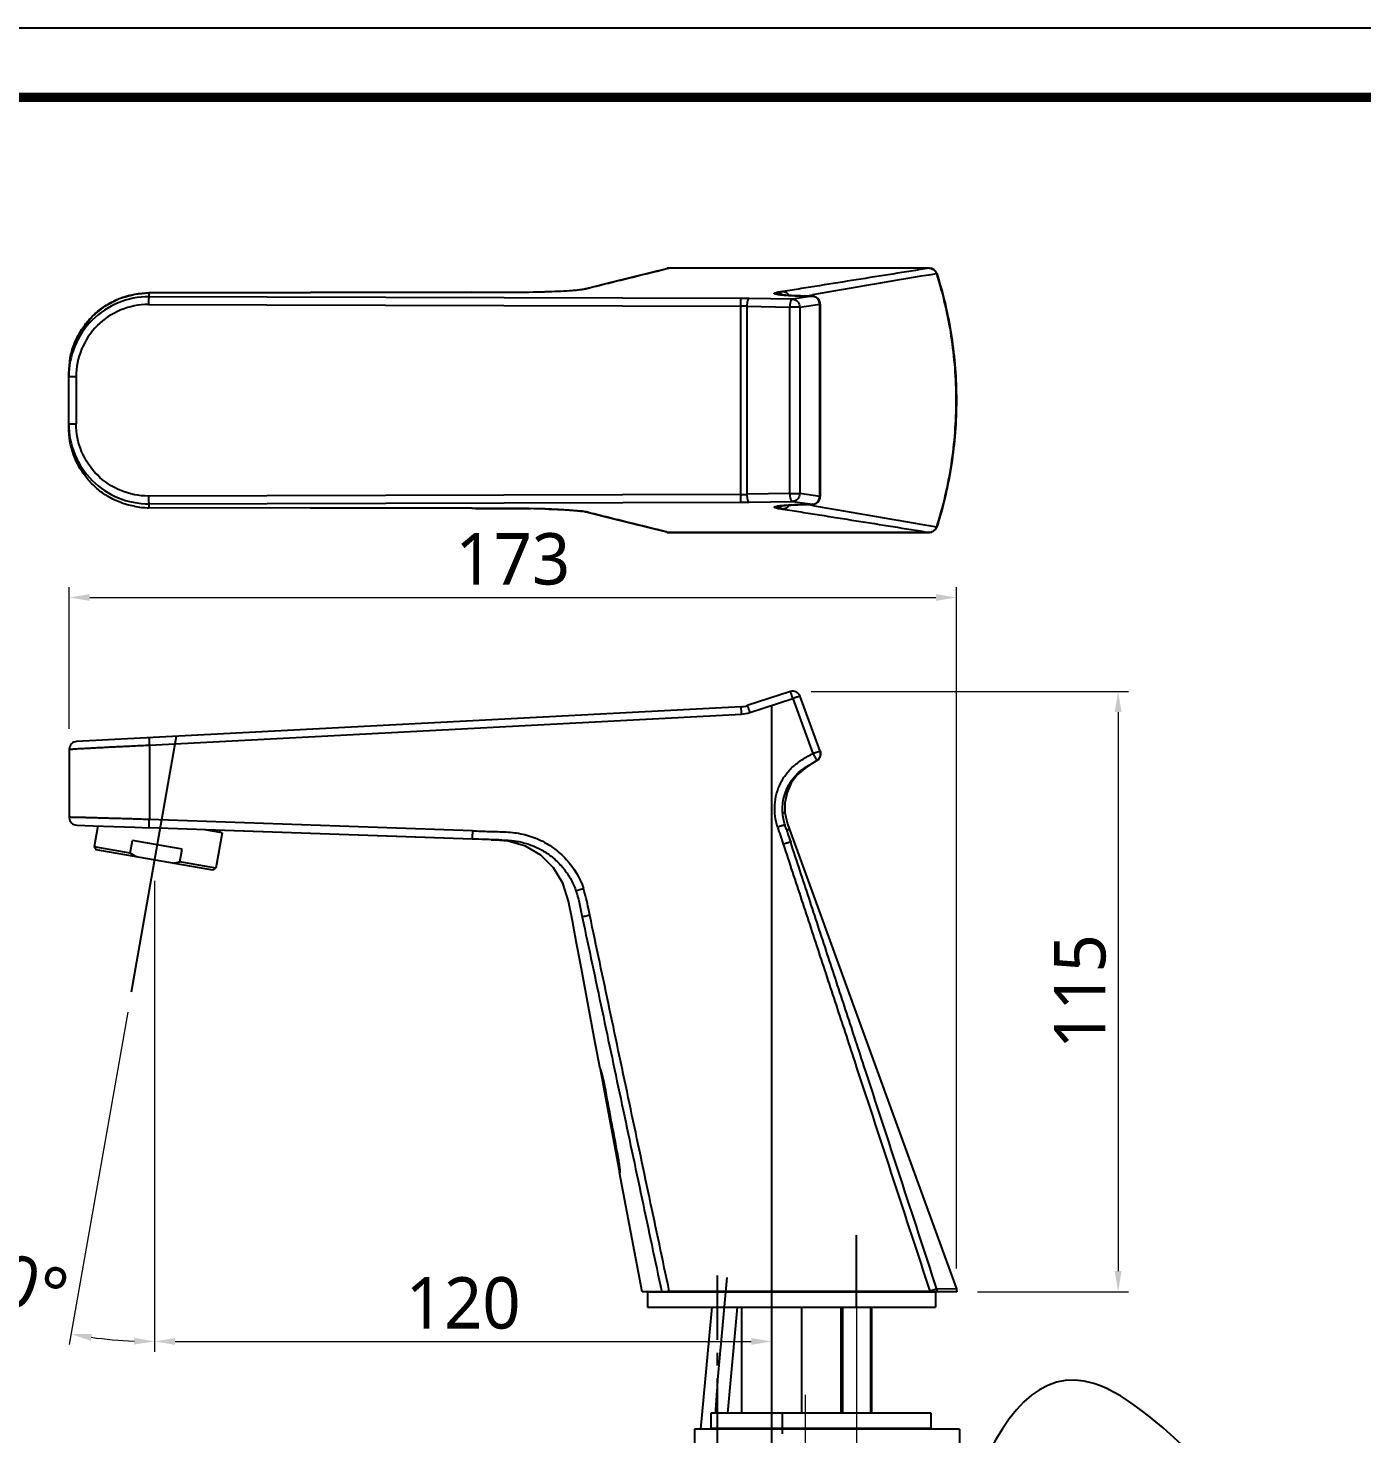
# Model space of a CAD drawing. Extents: x 0 to 790, y 0 to 579.
# Drawn here: x 271.2 to 530.5, y 305.5 to 578.8 of the extents above; entities that cross this region are included whole.
import ezdxf

# ---------------------------------------------------------------- set-up
doc = ezdxf.new("R2010")
doc.units = 0
doc.header["$LTSCALE"] = 10
doc.header["$MEASUREMENT"] = 0
doc.header["$PDMODE"] = 3
doc.header["$PDSIZE"] = -10
doc.linetypes.add('CENTER', pattern=[2, 1.25, -0.25, 0.25, -0.25])
doc.linetypes.add('CENTER2', pattern=[28.575, 19.05, -3.175, 3.175, -3.175])
doc.layers.get('0').update_dxf_attribs({"linetype": 'CONTINUOUS'})
doc.layers.get('DEFPOINTS').update_dxf_attribs({"linetype": 'CONTINUOUS'})
for name, color, linetype in [('1', 7, 'CONTINUOUS'), ('CEN', 1, 'CENTER2'), ('CENTER', 3, 'CENTER'), ('DEF_LAYER_ASSEM_MEMBER', 7, 'CONTINUOUS')]:
    doc.layers.add(name, color=color, linetype=linetype)
doc.layers.add('Cneter', color=1, linetype='CENTER2', lineweight=13)
doc.styles.add('Daelim Dimension', font='NanumGothic.ttf')
doc.styles.add('DLB3013-CR2S_시공도$0$Daelim Dimension', font='H2GTRE.TTF')
doc.dimstyles.new('DLB3013-CR2S_시공도$0$DEFAULT', dxfattribs={"dimscale": 2, "dimtxt": 2, "dimasz": 2, "dimexe": 0, "dimexo": 2, "dimgap": 1, "dimtad": 1, "dimdec": 1, "dimzin": 9, "dimdsep": 46, "dimtxsty": 'DLB3013-CR2S_시공도$0$Daelim Dimension', "dimcen": 0.5, "dimclrd": 252, "dimclre": 252, "dimclrt": 3, "dimadec": 1, "dimazin": 0, "dimtfac": 1, "dimtdec": 1, "dimtix": 1, "dimtmove": 0, "dimatfit": 3, "dimfxl": 1, "dimtolj": 1, "dimtzin": 1, "dimlwd": 9, "dimlwe": 9, "dimarcsym": 0})

# ---------------------------------------------------------------- blocks, each defined once
blk = doc.blocks.new('A$C4846750D')
at = {"color": 0}
for p, q in [((3.02, 20), (9.98, 20)), ((6.5, 1), (6.5, 19))]:
    blk.add_line(p, q, dxfattribs=at)
at = {"color": 7, "linetype": 'Continuous'}
for p, q in [((0, 0), (0, 19)), ((13, 0), (13, 19)), ((13, 0), (0, 0))]:
    blk.add_line(p, q, dxfattribs=at)
for points in [[(3.02, 20), (2.44, 19.94), (1.86, 19.81), (1.27, 19.61), (0.65, 19.35), (0, 19)], [(6.5, 19), (5.84, 19.35), (5.23, 19.62), (4.64, 19.81), (4.06, 19.94), (3.48, 20)], [(9.52, 20), (8.94, 19.94), (8.36, 19.81), (7.77, 19.61), (7.15, 19.35), (6.5, 19)], [(13, 19), (12.34, 19.35), (11.73, 19.62), (11.14, 19.81), (10.56, 19.94), (9.98, 20)], [(3.02, 0), (2.44, 0.06), (1.86, 0.19), (1.27, 0.39), (0.65, 0.65), (0, 1)], [(6.5, 1), (5.84, 0.65), (5.23, 0.38), (4.64, 0.19), (4.06, 0.06), (3.48, 0)], [(9.52, 0), (8.94, 0.06), (8.36, 0.19), (7.77, 0.39), (7.15, 0.65), (6.5, 1)], [(13, 1), (12.34, 0.65), (11.73, 0.38), (11.14, 0.19), (10.56, 0.06), (9.98, 0)]]:
    blk.add_lwpolyline(points, dxfattribs=at)
blk = doc.blocks.new('sdvxcvxc')
for p, q in [((7623.64, 273.94), (7666.45, 273.94)), ((7623.64, 270.94), (7623.64, 273.94)), ((7666.45, 273.94), (7666.45, 270.94)), ((7623.64, 270.94), (7666.45, 270.94))]:
    blk.add_line(p, q)
at = {"layer": 'Cneter'}
for p, q in [((7638.14, 277.53), (7638.14, 266.53)), ((7648.14, 277.53), (7648.14, 266.53))]:
    blk.add_line(p, q, dxfattribs=at)
blk = doc.blocks.new('sdvxcvxcv')
for p, q in [((7563.11, 326.08), (7563.11, 322.28)), ((7563.11, 326.08), (7614.61, 326.08)), ((7614.61, 326.08), (7614.61, 322.28)), ((7563.11, 322.28), (7614.61, 322.28)), ((7567.11, 312.28), (7563.11, 322.28)), ((7567.74, 312.28), (7564.39, 322.28)), ((7570.91, 312.28), (7567.55, 322.28)), ((7570.91, 312.28), (7570.91, 322.28)), ((7575.6, 322.28), (7577.41, 312.28)), ((7578.14, 322.28), (7579.95, 312.28)), ((7579.95, 312.28), (7579.95, 322.28)), ((7589.36, 312.28), (7589.11, 322.28)), ((7592.07, 322.28), (7591.86, 312.28)), ((7603.07, 322.28), (7601.26, 312.28)), ((7601.26, 312.28), (7601.26, 322.28)), ((7605.61, 322.28), (7603.8, 312.28)), ((7611.23, 312.28), (7611.23, 322.28)), ((7567.11, 312.28), (7567.11, 314.18)), ((7567.11, 312.28), (7611.23, 312.28))]:
    blk.add_line(p, q)
at = {"layer": 'Cneter'}
blk.add_line((7583.11, 331.08), (7583.11, 308.54), dxfattribs=at)
blk = doc.blocks.new('sdf45x4v53')
for p, q in [((4521.38, -363.03), (4521.38, -364.03)), ((4521.38, -363.03), (4538.08, -363.03)), ((4538.08, -363.03), (4538.08, -364.03)), ((4521.38, -364.03), (4538.08, -364.03))]:
    blk.add_line(p, q)
at = {"color": 7, "linetype": 'Continuous'}
for p, q in [((4526.73, -385.79), (4526.73, -384.03)), ((4532.73, -385.79), (4532.73, -384.03)), ((4527.73, -386.79), (4526.73, -385.79)), ((4526.73, -385.79), (4532.73, -385.79)), ((4531.73, -386.79), (4527.73, -386.79)), ((4531.73, -386.79), (4532.73, -385.79))]:
    blk.add_line(p, q, dxfattribs=at)
at = {"color": 3, "linetype": 'Continuous'}
for p, q in [((4527.03, -384), (4527.03, -386.09)), ((4532.43, -384), (4532.43, -386.09))]:
    blk.add_line(p, q, dxfattribs=at)
at = {"xscale": -1}
for name, p in [('sdvxcvxcv', (12112.84, -675.31)), ('sdvxcvxc', (12167.87, -620.04))]:
    blk.add_blockref(name, p, dxfattribs=at)
at = {"color": 0, "xscale": -1}
blk.add_blockref('A$C4846750D', (4536.23, -384.03), dxfattribs=at)
blk = doc.blocks.new('sd4f5xcvxc')
at = {"color": 7, "linetype": 'Continuous'}
for p, q in [((6278.59, -1473.04), (6278.94, -1472.95)), ((6278.94, -1472.95), (6278.94, -1472.95)), ((6329.6, -1472.95), (6278.94, -1472.95)), ((6329.6, -1472.95), (6278.94, -1472.95)), ((6329.6, -1472.95), (6329.6, -1472.95)), ((6278.55, -1473), (6278.58, -1472.99)), ((6278.57, -1473.04), (6278.59, -1473.04)), ((6331.05, -1474.01), (6330.98, -1474.03)), ((6331.05, -1474.01), (6331.05, -1474.01)), ((6240.66, -1477.64), (6177.84, -1477.76)), ((6177.84, -1477.76), (6177.85, -1477.76)), ((6177.85, -1477.76), (6240.67, -1477.64)), ((6177.85, -1477.76), (6177.85, -1478.52)), ((6240.66, -1477.64), (6240.67, -1477.64)), ((6240.66, -1477.64), (6240.66, -1477.64)), ((6262.01, -1477.07), (6262.03, -1477.07)), ((6262.03, -1477.07), (6262.37, -1477.01)), ((6262.03, -1477.07), (6262.25, -1477.05)), ((6262.05, -1477.08), (6262.07, -1477.08)), ((6262.37, -1477.01), (6262.75, -1476.92)), ((6262.75, -1476.92), (6263.12, -1476.83)), ((6263.12, -1476.83), (6263.49, -1476.78)), ((6306.85, -1478.43), (6302.97, -1478.99)), ((6305.61, -1478.39), (6306.9, -1478.43)), ((6305.64, -1478.39), (6306.86, -1478.17)), ((6306.9, -1478.43), (6306.85, -1478.43)), ((6177.77, -1480.03), (6292.91, -1480.35)), ((6292.99, -1478.83), (6177.85, -1478.52)), ((6292.91, -1516.94), (6292.91, -1480.35)), ((6294.11, -1480.36), (6294.11, -1516.92)), ((6294.11, -1480.36), (6302.5, -1480.51)), ((6302.97, -1478.99), (6294.58, -1478.85)), ((6302.5, -1516.78), (6302.5, -1480.51)), ((6304.39, -1480.51), (6302.5, -1480.51)), ((6304.39, -1480.51), (6308.28, -1479.95)), ((6304.39, -1480.51), (6304.39, -1516.78)), ((6162.26, -1493.39), (6162.55, -1490.4)), ((6162.26, -1503.9), (6162.26, -1493.39)), ((6163.7, -1494.08), (6162.26, -1494.08)), ((6163.7, -1494.08), (6163.7, -1503.21)), ((6162.26, -1503.21), (6163.7, -1503.21)), ((6292.91, -1516.94), (6177.77, -1517.25)), ((6177.85, -1518.77), (6292.99, -1518.45)), ((6177.85, -1518.77), (6177.85, -1519.53)), ((6302.5, -1516.78), (6294.11, -1516.92)), ((6294.58, -1518.44), (6302.97, -1518.3)), ((6302.5, -1516.78), (6304.39, -1516.78)), ((6302.97, -1518.3), (6306.85, -1518.85)), ((6308.28, -1517.34), (6304.39, -1516.78)), ((6306.86, -1519.11), (6305.64, -1518.9)), ((6240.66, -1519.65), (6177.84, -1519.53)), ((6177.84, -1519.53), (6177.85, -1519.53)), ((6240.67, -1519.64), (6177.85, -1519.53)), ((6240.67, -1519.64), (6240.66, -1519.65)), ((6251.63, -1519.69), (6252.02, -1519.7)), ((6254.8, -1519.76), (6255.03, -1519.77)), ((6262.03, -1520.22), (6262.01, -1520.21)), ((6262.37, -1520.28), (6262.03, -1520.21)), ((6262.26, -1520.23), (6262.03, -1520.22)), ((6262.06, -1520.2), (6262.07, -1520.2)), ((6262.75, -1520.36), (6262.37, -1520.28)), ((6263.12, -1520.46), (6262.75, -1520.36)), ((6267.76, -1521.61), (6263.12, -1520.46)), ((6263.49, -1520.5), (6263.12, -1520.46)), ((6278.58, -1524.29), (6267.76, -1521.61)), ((6278.58, -1524.29), (6278.55, -1524.29)), ((6278.59, -1524.25), (6278.57, -1524.24)), ((6278.94, -1524.33), (6278.59, -1524.25)), ((6278.94, -1524.33), (6278.94, -1524.34)), ((6278.94, -1524.33), (6329.6, -1524.33)), ((6329.6, -1524.34), (6278.94, -1524.34)), ((6329.6, -1524.34), (6329.6, -1524.33)), ((6330.98, -1523.25), (6331.05, -1523.28)), ((6331.05, -1523.28), (6331.05, -1523.28))]:
    blk.add_line(p, q, dxfattribs=at)
for points in [[(6263.12, -1476.83), (6267.76, -1475.68), (6278.58, -1472.99)], [(6162.55, -1490.4), (6163.36, -1487.62), (6164.82, -1484.82), (6166.82, -1482.35), (6169.28, -1480.34), (6172.09, -1478.87), (6175.11, -1478), (6177.84, -1477.76)], [(6240.66, -1477.64), (6244.34, -1477.63), (6248.16, -1477.62), (6251.69, -1477.59), (6254.82, -1477.52), (6257.46, -1477.42), (6259.57, -1477.31), (6261.14, -1477.18), (6262.01, -1477.07)], [(6300.03, -1478.03), (6300.03, -1478.03), (6300.08, -1478.04), (6300.2, -1478.06), (6300.39, -1478.09), (6300.64, -1478.12), (6300.94, -1478.15), (6301.31, -1478.19), (6301.74, -1478.22), (6302.23, -1478.25), (6302.79, -1478.28), (6303.41, -1478.31), (6304.09, -1478.34), (6304.83, -1478.37), (6305.61, -1478.39)], [(6308.37, -1479.95), (6308.38, -1492.31), (6308.38, -1505.01), (6308.37, -1517.34)], [(6306.9, -1518.86), (6305.6, -1518.89), (6304.82, -1518.92), (6304.08, -1518.95), (6303.4, -1518.97), (6302.77, -1519), (6302.21, -1519.04), (6301.72, -1519.07), (6301.29, -1519.1), (6300.93, -1519.13), (6300.62, -1519.17), (6300.38, -1519.2), (6300.2, -1519.22), (6300.08, -1519.25), (6300.05, -1519.25)], [(6262.01, -1520.21), (6261.14, -1520.11), (6259.57, -1519.98), (6257.46, -1519.86), (6254.82, -1519.77), (6251.69, -1519.7), (6248.16, -1519.66), (6244.34, -1519.65), (6240.66, -1519.64)]]:
    blk.add_lwpolyline(points, dxfattribs=at)
for centre, radius, start, end in [((6278.92, -1474.4), 1.45, 89.3474, 99.3204), ((6329.6, -1474.47), 1.52, 17.4823, 90), ((6278.93, -1474.44), 1.49, 99.418, 103.6229), ((7487.99, -8283.29), 6906.86, 99.64349, 99.846472), ((6260.68, -1467.21), 9.97, 278.0198, 279.0952), ((6260.64, -1466.95), 10.23, 279.0827, 281.1233), ((6299.98, -1479.09), 1.41, 71.0899, 88.7957), ((6306.83, -1479.76), 1.33, 86.9989, 88.907), ((6306.85, -1479.95), 1.52, 83.0311, 88.2471), ((6177.72, -1494.05), 14.02, 89.8298, 134.9647), ((6292.69, -1544.47), 64.12, 88.7298, 89.7962), ((6292.72, -1588.88), 110.05, 89.0322, 89.8562), ((6306.85, -1479.95), 1.52, 72.7597, 83.0289), ((6306.85, -1479.95), 1.52, 17.9889, 72.7566), ((6306.65, -1479.98), 1.63, 1.016, 17.6248), ((6306.84, -1479.95), 1.53, 0.0877, 17.9311), ((6177.76, -1494.07), 14.06, 134.9909, 180.026), ((6177.88, -1503.92), 15.61, 259.1779, 269.8605), ((6292.71, -1454.34), 62.6, 270.1908, 271.2832), ((6292.69, -1405.7), 112.75, 270.1537, 270.9579), ((6306.83, -1517.53), 1.33, 271.0929, 272.9688), ((6306.89, -1518.48), 0.373, 264.8014, 271.7207), ((7525.61, 5505), 7129.06, 260.156683, 260.353333), ((6306.85, -1517.33), 1.53, 271.7917, 287.6599), ((6306.85, -1517.34), 1.52, 287.6986, 342.4492), ((6306.65, -1517.31), 1.63, 342.3752, 358.984), ((6306.84, -1517.34), 1.53, 342.5031, 359.9162), ((6247.89, -1758.01), 238.34, 88.3398, 89.0075), ((6260.6, -1530.59), 10.49, 80.9396, 81.9522), ((6278.93, -1522.86), 1.48, 256.3654, 261.3493), ((6278.92, -1522.88), 1.45, 261.4455, 270.6421), ((6329.6, -1522.82), 1.52, 270, 342.5184)]:
    blk.add_arc(centre, radius, start, end, dxfattribs=at)
for points in [[(6278.58, -1472.99), (6278.7, -1472.96), (6278.82, -1472.95), (6278.94, -1472.95)], [(6263.21, -1476.85), (6263.3, -1476.83), (6263.39, -1476.81), (6263.49, -1476.78)], [(6307.29, -1478.51), (6307.16, -1478.47), (6307.03, -1478.44), (6306.9, -1478.43)], [(6308.28, -1517.34), (6308.29, -1504.87), (6308.29, -1492.41), (6308.28, -1479.95)], [(6306.9, -1518.85), (6307.03, -1518.85), (6307.16, -1518.82), (6307.29, -1518.77)], [(6263.49, -1520.5), (6263.36, -1520.47), (6263.24, -1520.44), (6263.11, -1520.41)], [(6278.94, -1524.34), (6278.82, -1524.34), (6278.7, -1524.32), (6278.58, -1524.29)]]:
    blk.add_open_spline(points, degree=3, dxfattribs=at)
for points, knots in [([(6329.6, -1472.95), (6324.86, -1473.71), (6317.74, -1474.85), (6309.43, -1476.18), (6304.68, -1476.94), (6302.3, -1477.31), (6301.11, -1477.51)], [0, 0, 0, 0, 0.499484, 0.749625, 0.874719, 1, 1, 1, 1]), ([(6329.6, -1472.95), (6329.82, -1472.96), (6330.28, -1473.08), (6330.63, -1473.4), (6330.77, -1473.6)], [0, 0, 0, 0, 0.48541, 1, 1, 1, 1]), ([(6263.49, -1476.78), (6264.11, -1476.62), (6265.37, -1476.31), (6267.88, -1475.69), (6272.28, -1474.6), (6276.05, -1473.67), (6278.57, -1473.04)], [0, 0, 0, 0, 0.124639, 0.249697, 0.499633, 1, 1, 1, 1]), ([(6330.77, -1473.6), (6330.79, -1473.63), (6330.88, -1473.77), (6330.94, -1473.92), (6330.98, -1474.03)], [0, 0, 0, 0, 0.256143, 1, 1, 1, 1]), ([(6330.98, -1474.03), (6332.22, -1477.99), (6334.12, -1486.12), (6335.08, -1498.61), (6334.13, -1511.12), (6332.23, -1519.28), (6330.98, -1523.25)], [0, 0, 0, 0, 0.24947, 0.499158, 0.749555, 1, 1, 1, 1]), ([(6331.05, -1474.01), (6332.31, -1477.98), (6334.22, -1486.13), (6335.17, -1498.64), (6334.21, -1511.15), (6332.31, -1519.3), (6331.05, -1523.27)], [0, 0, 0, 0, 0.25, 0.499999, 0.75, 1, 1, 1, 1]), ([(6162.55, -1490.4), (6162.72, -1489.52), (6163.21, -1487.79), (6164.39, -1485.36), (6165.96, -1483.17), (6167.88, -1481.28), (6170.1, -1479.75), (6173.35, -1478.24), (6176.06, -1477.76), (6177.85, -1477.76)], [0, 0, 0, 0, 0.125245, 0.250136, 0.375311, 0.500251, 0.625309, 0.750564, 1, 1, 1, 1]), ([(6240.67, -1477.64), (6241.74, -1477.64), (6243.89, -1477.64), (6248.12, -1477.63), (6252.22, -1477.6), (6256.06, -1477.49), (6258.48, -1477.38), (6260.43, -1477.26), (6261.58, -1477.15), (6262.05, -1477.08)], [0, 0, 0, 0, 0.15044, 0.300926, 0.593773, 0.725137, 0.839375, 0.932246, 1, 1, 1, 1]), ([(6262.61, -1476.99), (6262.67, -1476.98), (6262.87, -1476.94), (6263.06, -1476.89), (6263.21, -1476.85)], [0, 0, 0, 0, 0.274195, 1, 1, 1, 1]), ([(6300.47, -1478.11), (6300.34, -1478.1), (6300.15, -1478.07), (6299.92, -1478.04), (6299.77, -1478.01), (6299.66, -1477.98), (6299.56, -1477.96), (6299.49, -1477.93), (6299.45, -1477.91), (6299.42, -1477.87), (6299.44, -1477.84), (6299.48, -1477.81), (6299.54, -1477.78), (6299.63, -1477.76), (6299.78, -1477.72), (6299.92, -1477.7), (6300.01, -1477.68)], [0, 0, 0, 0, 0.234366, 0.332102, 0.416482, 0.48706, 0.543582, 0.586137, 0.615384, 0.634053, 0.651297, 0.677589, 0.71629, 0.768066, 0.832903, 1, 1, 1, 1]), ([(6301.11, -1477.51), (6301.02, -1477.52), (6300.65, -1477.58), (6300.28, -1477.63), (6300.01, -1477.68)], [0, 0, 0, 0, 0.254051, 1, 1, 1, 1]), ([(6300.44, -1477.76), (6300.49, -1477.77), (6300.71, -1477.87), (6300.91, -1478.02), (6301.04, -1478.15)], [0, 0, 0, 0, 0.243172, 1, 1, 1, 1]), ([(6306.85, -1478.43), (6305.61, -1478.39), (6303.85, -1478.35), (6301.73, -1478.23), (6300.85, -1478.16), (6300.47, -1478.11)], [0, 0, 0, 0, 0.585795, 0.822115, 1, 1, 1, 1]), ([(6301.11, -1477.51), (6301.22, -1477.51), (6301.46, -1477.55), (6301.81, -1477.69), (6302.12, -1477.92), (6302.27, -1478.13), (6302.33, -1478.25)], [0, 0, 0, 0, 0.233189, 0.482849, 0.739713, 1, 1, 1, 1]), ([(6177.85, -1478.52), (6175.82, -1478.51), (6171.72, -1479.31), (6166.54, -1482.77), (6163.07, -1487.95), (6162.26, -1492.05), (6162.26, -1494.08)], [0, 0, 0, 0, 0.249957, 0.49982, 0.749789, 1, 1, 1, 1]), ([(6177.85, -1478.52), (6177.84, -1478.53), (6177.83, -1478.57), (6177.81, -1478.66), (6177.8, -1478.81), (6177.79, -1479), (6177.78, -1479.23), (6177.77, -1479.58), (6177.77, -1479.85), (6177.77, -1480.03)], [0, 0, 0, 0, 0.026671, 0.086852, 0.183275, 0.312728, 0.469451, 0.643312, 1, 1, 1, 1]), ([(6292.91, -1480.35), (6292.91, -1480.16), (6292.92, -1479.89), (6292.93, -1479.54), (6292.94, -1479.31), (6292.95, -1479.13), (6292.96, -1478.99), (6292.97, -1478.9), (6292.98, -1478.85), (6292.99, -1478.84), (6292.99, -1478.83)], [0, 0, 0, 0, 0.369839, 0.538069, 0.687068, 0.811575, 0.907096, 0.970372, 0.989347, 1, 1, 1, 1]), ([(6294.58, -1478.85), (6294.5, -1478.86), (6294.4, -1478.97), (6294.31, -1479.14), (6294.22, -1479.41), (6294.14, -1479.82), (6294.11, -1480.17), (6294.11, -1480.36)], [0, 0, 0, 0, 0.134341, 0.234371, 0.356796, 0.656684, 1, 1, 1, 1]), ([(6302.5, -1480.51), (6302.5, -1480.32), (6302.53, -1479.96), (6302.61, -1479.55), (6302.71, -1479.28), (6302.79, -1479.11), (6302.89, -1479), (6302.97, -1478.99)], [0, 0, 0, 0, 0.343236, 0.643131, 0.765582, 0.865646, 1, 1, 1, 1]), ([(6302.97, -1478.99), (6303.15, -1478.99), (6303.53, -1479.08), (6304, -1479.42), (6304.31, -1479.92), (6304.39, -1480.31), (6304.39, -1480.51)], [0, 0, 0, 0, 0.242469, 0.490227, 0.743664, 1, 1, 1, 1]), ([(6308.2, -1479.48), (6308.13, -1479.26), (6307.9, -1478.85), (6307.5, -1478.59), (6307.29, -1478.51)], [0, 0, 0, 0, 0.506731, 1, 1, 1, 1]), ([(6308.37, -1479.95), (6308.37, -1479.95), (6308.36, -1479.94), (6308.35, -1479.95), (6308.32, -1479.95), (6308.29, -1479.95), (6308.28, -1479.95)], [0, 0, 0, 0, 0.063143, 0.251937, 0.565088, 1, 1, 1, 1]), ([(6162.26, -1503.21), (6162.26, -1505.23), (6163.07, -1509.33), (6166.54, -1514.51), (6171.72, -1517.97), (6175.82, -1518.77), (6177.85, -1518.77)], [0, 0, 0, 0, 0.250211, 0.50018, 0.750043, 1, 1, 1, 1]), ([(6174.95, -1519.25), (6174.07, -1519.08), (6172.33, -1518.59), (6169.89, -1517.42), (6167.69, -1515.84), (6165.79, -1513.91), (6164.25, -1511.68), (6162.74, -1508.41), (6162.26, -1505.69), (6162.26, -1503.9)], [0, 0, 0, 0, 0.125217, 0.250065, 0.375223, 0.500162, 0.625223, 0.750501, 1, 1, 1, 1]), ([(6177.77, -1517.25), (6175.94, -1517.26), (6172.24, -1516.54), (6167.56, -1513.41), (6164.43, -1508.74), (6163.7, -1505.04), (6163.7, -1503.21)], [0, 0, 0, 0, 0.249935, 0.499776, 0.749749, 1, 1, 1, 1]), ([(6177.77, -1517.25), (6177.77, -1517.43), (6177.77, -1517.7), (6177.78, -1518.05), (6177.79, -1518.28), (6177.8, -1518.48), (6177.81, -1518.62), (6177.83, -1518.71), (6177.84, -1518.76), (6177.85, -1518.77)], [0, 0, 0, 0, 0.356688, 0.530549, 0.687272, 0.816725, 0.913148, 0.973329, 1, 1, 1, 1]), ([(6292.99, -1518.45), (6292.99, -1518.45), (6292.98, -1518.43), (6292.97, -1518.39), (6292.96, -1518.3), (6292.95, -1518.16), (6292.94, -1517.97), (6292.93, -1517.75), (6292.92, -1517.4), (6292.91, -1517.13), (6292.91, -1516.94)], [0, 0, 0, 0, 0.01065, 0.029615, 0.092855, 0.188311, 0.312781, 0.461766, 0.630053, 1, 1, 1, 1]), ([(6294.11, -1516.92), (6294.11, -1517.11), (6294.14, -1517.46), (6294.22, -1517.88), (6294.31, -1518.15), (6294.4, -1518.32), (6294.5, -1518.43), (6294.58, -1518.44)], [0, 0, 0, 0, 0.343215, 0.643058, 0.765515, 0.865605, 1, 1, 1, 1]), ([(6300.01, -1519.6), (6299.92, -1519.59), (6299.78, -1519.57), (6299.63, -1519.53), (6299.54, -1519.5), (6299.48, -1519.47), (6299.44, -1519.45), (6299.42, -1519.41), (6299.45, -1519.38), (6299.49, -1519.35), (6299.56, -1519.33), (6299.66, -1519.3), (6299.77, -1519.27), (6299.92, -1519.25), (6300.15, -1519.21), (6300.34, -1519.19), (6300.47, -1519.17)], [0, 0, 0, 0, 0.167088, 0.231924, 0.283701, 0.322404, 0.348701, 0.365946, 0.384613, 0.413859, 0.456415, 0.512939, 0.58352, 0.667901, 0.765638, 1, 1, 1, 1]), ([(6301.04, -1519.14), (6301, -1519.18), (6300.83, -1519.34), (6300.62, -1519.46), (6300.45, -1519.52)], [0, 0, 0, 0, 0.256348, 1, 1, 1, 1]), ([(6300.47, -1519.17), (6300.85, -1519.13), (6301.73, -1519.06), (6303.85, -1518.94), (6305.61, -1518.89), (6306.85, -1518.85)], [0, 0, 0, 0, 0.177884, 0.414205, 1, 1, 1, 1]), ([(6302.33, -1519.04), (6302.27, -1519.15), (6302.12, -1519.36), (6301.81, -1519.59), (6301.46, -1519.74), (6301.22, -1519.78), (6301.11, -1519.78)], [0, 0, 0, 0, 0.260351, 0.517276, 0.766943, 1, 1, 1, 1]), ([(6302.97, -1518.3), (6302.89, -1518.28), (6302.79, -1518.18), (6302.71, -1518.01), (6302.61, -1517.73), (6302.53, -1517.32), (6302.5, -1516.97), (6302.5, -1516.78)], [0, 0, 0, 0, 0.134354, 0.234418, 0.356869, 0.656764, 1, 1, 1, 1]), ([(6304.39, -1516.78), (6304.39, -1516.97), (6304.31, -1517.37), (6304, -1517.86), (6303.53, -1518.21), (6303.15, -1518.29), (6302.97, -1518.3)], [0, 0, 0, 0, 0.256336, 0.509773, 0.757531, 1, 1, 1, 1]), ([(6307.29, -1518.77), (6307.5, -1518.7), (6307.9, -1518.43), (6308.13, -1518.02), (6308.2, -1517.8)], [0, 0, 0, 0, 0.493269, 1, 1, 1, 1]), ([(6308.28, -1517.34), (6308.29, -1517.34), (6308.32, -1517.34), (6308.35, -1517.34), (6308.36, -1517.34), (6308.37, -1517.34), (6308.37, -1517.34)], [0, 0, 0, 0, 0.434885, 0.748027, 0.936829, 1, 1, 1, 1]), ([(6240.67, -1519.64), (6242.5, -1519.65), (6246.16, -1519.65), (6249.81, -1519.66), (6251.63, -1519.69)], [0, 0, 0, 0, 0.502485, 1, 1, 1, 1]), ([(6255.03, -1519.77), (6255.78, -1519.79), (6257.19, -1519.84), (6259.14, -1519.94), (6260.73, -1520.05), (6261.66, -1520.15), (6262.06, -1520.2)], [0, 0, 0, 0, 0.321135, 0.600016, 0.829808, 1, 1, 1, 1]), ([(6262.72, -1520.32), (6262.69, -1520.31), (6262.53, -1520.28), (6262.38, -1520.25), (6262.26, -1520.23)], [0, 0, 0, 0, 0.228708, 1, 1, 1, 1]), ([(6263.11, -1520.41), (6263.08, -1520.4), (6262.95, -1520.37), (6262.82, -1520.34), (6262.72, -1520.32)], [0, 0, 0, 0, 0.23655, 1, 1, 1, 1]), ([(6278.57, -1524.24), (6276.05, -1523.62), (6272.28, -1522.68), (6267.88, -1521.59), (6265.37, -1520.97), (6264.11, -1520.66), (6263.49, -1520.5)], [0, 0, 0, 0, 0.500367, 0.750303, 0.875361, 1, 1, 1, 1]), ([(6300, -1519.6), (6300.09, -1519.62), (6300.46, -1519.68), (6300.83, -1519.74), (6301.1, -1519.78)], [0, 0, 0, 0, 0.243318, 1, 1, 1, 1]), ([(6300.45, -1519.52), (6300.42, -1519.54), (6300.27, -1519.58), (6300.12, -1519.6), (6300.01, -1519.6)], [0, 0, 0, 0, 0.259676, 1, 1, 1, 1]), ([(6301.11, -1519.78), (6302.3, -1519.97), (6304.68, -1520.35), (6309.43, -1521.11), (6317.74, -1522.43), (6324.86, -1523.57), (6329.6, -1524.33)], [0, 0, 0, 0, 0.125281, 0.250375, 0.500516, 1, 1, 1, 1]), ([(6330.77, -1523.68), (6330.64, -1523.87), (6330.29, -1524.21), (6329.83, -1524.33), (6329.6, -1524.33)], [0, 0, 0, 0, 0.514488, 1, 1, 1, 1]), ([(6330.98, -1523.25), (6330.97, -1523.29), (6330.91, -1523.44), (6330.84, -1523.58), (6330.77, -1523.68)], [0, 0, 0, 0, 0.243509, 1, 1, 1, 1])]:
    blk.add_open_spline(points, degree=3, knots=knots, dxfattribs=at)
blk = doc.blocks.new('*D8')
at = {"color": 5, "lineweight": 9, "ltscale": 0.5, "transparency": 16777216}
for p, q in [((279.19, 442.56), (279.19, 470.07)), ((451.7, 337.62), (451.7, 470.07)), ((283.19, 468.07), (447.7, 468.07))]:
    blk.add_line(p, q, dxfattribs=at)
at = {"color": 5, "ltscale": 0.5, "transparency": 16777216}
for points in [[(283.19, 468.74), (283.19, 467.41), (279.19, 468.07)], [(447.7, 468.74), (447.7, 467.41), (451.7, 468.07)]]:
    blk.add_solid(points, dxfattribs=at)
at = {"layer": 'DEFPOINTS', "color": 0, "ltscale": 0.5, "transparency": 16777216}
for p in [(451.7, 468.07), (279.19, 438.56), (451.7, 333.62)]:
    blk.add_point(p, dxfattribs=at)
at = {"color": 7, "ltscale": 0.5, "transparency": 16777216, "insert": (365.45, 475.52), "char_height": 10, "attachment_point": 5, "style": 'Daelim Dimension'}
blk.add_mtext('\\A1;173', dxfattribs=at)
blk = doc.blocks.new('*D9')
at = {"color": 5, "lineweight": 9, "ltscale": 0.5, "transparency": 16777216}
for p, q in [((423.43, 449.79), (485.14, 449.79)), ((483.14, 445.79), (483.14, 337.12)), ((455.78, 333.12), (485.14, 333.12))]:
    blk.add_line(p, q, dxfattribs=at)
at = {"color": 5, "ltscale": 0.5, "transparency": 16777216}
for points in [[(482.47, 445.79), (483.81, 445.79), (483.14, 449.79)], [(482.47, 337.12), (483.81, 337.12), (483.14, 333.12)]]:
    blk.add_solid(points, dxfattribs=at)
at = {"layer": 'DEFPOINTS', "color": 0, "ltscale": 0.5, "transparency": 16777216}
for p in [(419.43, 449.79), (451.78, 333.12), (483.14, 333.12)]:
    blk.add_point(p, dxfattribs=at)
at = {"color": 7, "ltscale": 0.5, "transparency": 16777216, "insert": (475.75, 391.46), "char_height": 10, "attachment_point": 5, "rotation": 90, "style": 'Daelim Dimension'}
blk.add_mtext('\\A1;115', dxfattribs=at)
blk = doc.blocks.new('*D11')
at = {"color": 5, "lineweight": 9, "ltscale": 0.5, "transparency": 16777216}
for p, q in [((295.79, 412.98), (295.79, 321.44)), ((290.57, 387.47), (279.19, 322.89))]:
    blk.add_line(p, q, dxfattribs=at)
blk.add_arc((295.79, 417.03), 93.59, 262.4489, 267.5511, dxfattribs=at)
at = {"color": 5, "ltscale": 0.5, "transparency": 16777216}
for points in [[(283.38, 323.59), (283.59, 324.91), (279.53, 324.86)], [(291.8, 324.19), (291.77, 322.86), (295.79, 323.44)]]:
    blk.add_solid(points, dxfattribs=at)
at = {"layer": 'DEFPOINTS', "color": 0, "ltscale": 0.5, "transparency": 16777216}
for p in [(300.03, 441.1), (295.79, 417.08), (295.79, 416.98), (291.27, 391.41), (290.34, 323.6)]:
    blk.add_point(p, dxfattribs=at)
at = {"color": 7, "ltscale": 0.5, "transparency": 16777216, "insert": (268.5, 335.28), "char_height": 10, "attachment_point": 5, "rotation": 341.5413, "style": 'Daelim Dimension'}
blk.add_mtext('\\A1;10%%D', dxfattribs=at)
blk = doc.blocks.new('*D12')
at = {"color": 5, "lineweight": 9, "ltscale": 0.5, "transparency": 16777216}
for p, q in [((295.79, 404.11), (295.79, 321.45)), ((415.8, 326.12), (415.8, 321.45)), ((299.79, 323.45), (411.8, 323.45))]:
    blk.add_line(p, q, dxfattribs=at)
at = {"color": 5, "ltscale": 0.5, "transparency": 16777216}
for points in [[(299.79, 324.12), (299.79, 322.79), (295.79, 323.45)], [(411.8, 324.12), (411.8, 322.79), (415.8, 323.45)]]:
    blk.add_solid(points, dxfattribs=at)
at = {"layer": 'DEFPOINTS', "color": 0, "ltscale": 0.5, "transparency": 16777216}
for p in [(295.79, 408.11), (415.8, 330.12), (415.8, 323.45)]:
    blk.add_point(p, dxfattribs=at)
at = {"color": 7, "ltscale": 0.5, "transparency": 16777216, "insert": (355.79, 330.88), "char_height": 10, "attachment_point": 5, "style": 'Daelim Dimension'}
blk.add_mtext('\\A1;120', dxfattribs=at)

msp = doc.modelspace()

# ---------------------------------------------------------------- linework, layer by layer
at = {"color": 7, "linetype": 'Continuous'}
for p, q in [((419.43, 449.79), (411.04, 447.07)), ((411.5, 445.7), (419.89, 448.42)), ((419.89, 448.42), (423.78, 437.76)), ((425.21, 438.2), (421.32, 448.86)), ((409.84, 446.84), (280.63, 440.08)), ((294.77, 439.38), (409.92, 445.41)), ((279.19, 438.56), (279.19, 425.33)), ((294.77, 439.38), (294.77, 424.91)), ((423.78, 437.76), (423.83, 437.68)), ((425.29, 437.48), (425.13, 436.95)), ((425.21, 438.19), (425.26, 438.03)), ((425.26, 438.03), (425.29, 437.48)), ((424.56, 436.36), (424.54, 436.36)), ((424.78, 436.52), (424.56, 436.36)), ((425.13, 436.95), (424.78, 436.52)), ((280.65, 423.82), (283.84, 423.7)), ((283.84, 423.7), (291.97, 423.41)), ((357.59, 422.71), (294.77, 424.91)), ((417.89, 426.28), (418.36, 426.29)), ((291.97, 423.41), (292, 423.41)), ((292, 423.41), (294.7, 423.31)), ((357.54, 421.12), (294.72, 423.31)), ((346.58, 421.46), (309.39, 422.79)), ((361.24, 420.95), (346.58, 421.46)), ((361.24, 420.95), (362.7, 420.95)), ((418.65, 422.98), (419.23, 422.99)), ((382.5, 376.45), (382.43, 376.44)), ((386.22, 356.28), (386.29, 356.3)), ((390.58, 333.12), (386.22, 356.28)), ((444.57, 353.26), (451.69, 333.66)), ((451.69, 333.66), (447.9, 333.61)), ((451.78, 333.12), (390.58, 333.12)), ((404.05, 333.12), (394.86, 333.12)), ((395.87, 333.22), (395.74, 333.19)), ((395.87, 333.22), (446.53, 333.22)), ((395.87, 333.22), (395.87, 333.12)), ((446.4, 333.12), (406.54, 333.12)), ((429.27, 333.12), (429.27, 333.22)), ((435.27, 333.12), (435.27, 333.22)), ((446.53, 333.12), (446.53, 333.22)), ((429.27, 309.49), (429.27, 330.12)), ((435.27, 309.49), (435.27, 330.12))]:
    msp.add_line(p, q, dxfattribs=at)
for p, q in [((295.79, 417.08), (295.79, 416.98)), ((382.43, 376.44), (386.22, 356.28)), ((391.66, 333.12), (391.66, 330.12)), ((391.66, 333.12), (404.05, 333.12)), ((404.05, 333.12), (447.65, 333.12)), ((447.65, 333.12), (447.65, 330.12)), ((391.66, 330.12), (409.98, 330.12)), ((404.14, 330.12), (401.94, 306.37)), ((406.54, 330.12), (409.98, 330.12)), ((406.54, 330.12), (447.65, 330.12)), ((409.08, 330.12), (407.17, 309.49)), ((409.98, 309.49), (409.98, 330.12)), ((421.61, 309.49), (421.61, 330.12)), ((421.61, 330.12), (429.27, 330.12)), ((409.98, 309.49), (406.54, 309.49)), ((406.89, 306.49), (406.88, 306.37))]:
    msp.add_line(p, q)
at = {"color": 3, "linetype": 'Continuous'}
for p, q in [((429.57, 333.22), (429.57, 333.12)), ((434.97, 333.22), (434.97, 333.12)), ((429.57, 330.12), (429.57, 309.49)), ((434.97, 330.12), (434.97, 309.49))]:
    msp.add_line(p, q, dxfattribs=at)
at = {"color": 0}
msp.add_line((417.79, 309.49), (417.79, 305.49), dxfattribs=at)
at = {"ltscale": 0.5}
msp.add_lwpolyline([(0, 0), (789.88, 0), (789.88, 578.76), (0, 578.76)], close=True, dxfattribs=at)
at = {"color": 5, "linetype": 'ByBlock', "lineweight": 200, "const_width": 1.82}
msp.add_lwpolyline([(12.7, 24.78), (777.1, 24.78), (777.1, 565.32), (12.7, 565.32)], close=True, dxfattribs=at)
at = {"color": 7, "linetype": 'Continuous'}
for points in [[(424.56, 436.36), (422.52, 435.11), (420.83, 433.69), (419.59, 432.03), (418.77, 430.18), (418.35, 428.15), (418.36, 426.29)], [(418.36, 426.29), (418.5, 425.38), (418.85, 424.05), (419.23, 422.99)], [(378.58, 396.92), (377.77, 401.18), (377.02, 405.2), (376.29, 409.04), (375.2, 412.54), (373.37, 415.54), (370.9, 417.97), (367.93, 419.72), (364.55, 420.7), (361.24, 420.95)], [(419.23, 422.99), (424.93, 407.32), (431.1, 390.33), (444.57, 353.26)], [(382.43, 376.44), (381.28, 382.57), (378.58, 396.92)], [(451.69, 333.66), (451.72, 333.57), (451.78, 333.17), (451.78, 333.12)]]:
    msp.add_lwpolyline(points, dxfattribs=at)
for centre, radius, start, end in [((419.89, 448.34), 1.52, 20.0253, 107.9769), ((409.6, 451.49), 4.66, 272.9967, 287.9769), ((409.59, 451.6), 6.2, 273.0285, 287.9451), ((280.71, 438.56), 1.52, 92.9967, 180), ((423.78, 437.68), 1.52, 299.7906, 0.0075), ((423.77, 437.68), 1.53, 0.0787, 19.9465), ((280.71, 425.33), 1.52, 180.0275, 267.9569), ((446.38, 333.14), 1.59, 0.9115, 17.308), ((446.41, 333.14), 1.57, 359.3843, 0.9168)]:
    msp.add_arc(centre, radius, start, end, dxfattribs=at)
for points, knots in [([(419.89, 448.42), (419.86, 448.51), (419.81, 448.69), (419.72, 448.95), (419.64, 449.18), (419.58, 449.38), (419.52, 449.53), (419.49, 449.63), (419.47, 449.68), (419.45, 449.73), (419.44, 449.76), (419.43, 449.78), (419.43, 449.79), (419.43, 449.79)], [0, 0, 0, 0, 0.197426, 0.386206, 0.558956, 0.70967, 0.833005, 0.88292, 0.924418, 0.957107, 0.98067, 0.994968, 1, 1, 1, 1]), ([(421.32, 448.86), (421.32, 448.87), (421.31, 448.87), (421.29, 448.87), (421.25, 448.86), (421.18, 448.85), (421.06, 448.81), (420.88, 448.76), (420.67, 448.69), (420.33, 448.58), (420.07, 448.49), (419.89, 448.42)], [0, 0, 0, 0, 0.006796, 0.021849, 0.045922, 0.079017, 0.171051, 0.294755, 0.445449, 0.617599, 1, 1, 1, 1]), ([(409.92, 445.41), (409.92, 445.5), (409.91, 445.69), (409.89, 445.96), (409.88, 446.2), (409.87, 446.42), (409.86, 446.57), (409.85, 446.67), (409.85, 446.73), (409.85, 446.78), (409.85, 446.82), (409.84, 446.83), (409.84, 446.84), (409.84, 446.84)], [0, 0, 0, 0, 0.197659, 0.386563, 0.559349, 0.710086, 0.833421, 0.883332, 0.924821, 0.957482, 0.981002, 0.995221, 1, 1, 1, 1]), ([(411.04, 447.07), (411.04, 447.07), (411.04, 447.05), (411.05, 447.04), (411.06, 447), (411.08, 446.96), (411.1, 446.91), (411.13, 446.81), (411.19, 446.66), (411.25, 446.46), (411.33, 446.22), (411.42, 445.97), (411.47, 445.79), (411.5, 445.7)], [0, 0, 0, 0, 0.005033, 0.019332, 0.042892, 0.075569, 0.117049, 0.166948, 0.290253, 0.440944, 0.613705, 0.802546, 1, 1, 1, 1]), ([(294.69, 440.82), (294.7, 440.82), (294.69, 440.8), (294.7, 440.79), (294.7, 440.76), (294.7, 440.71), (294.7, 440.65), (294.71, 440.55), (294.72, 440.39), (294.73, 440.16), (294.75, 439.91), (294.76, 439.65), (294.77, 439.47), (294.77, 439.38)], [0, 0, 0, 0, 0.004098, 0.016724, 0.03841, 0.069688, 0.110907, 0.161698, 0.289807, 0.44842, 0.627092, 0.814416, 1, 1, 1, 1]), ([(279.19, 438.56), (279.19, 438.57), (279.2, 438.57), (279.21, 438.57), (279.23, 438.57), (279.27, 438.58), (279.31, 438.58), (279.38, 438.59), (279.5, 438.6), (279.67, 438.61), (279.87, 438.62), (280.11, 438.64), (280.5, 438.66), (281.07, 438.69), (281.86, 438.74), (282.77, 438.78), (283.79, 438.84), (284.92, 438.9), (286.14, 438.96), (287.45, 439.03), (289.32, 439.12), (291.77, 439.24), (293.76, 439.33), (294.77, 439.38)], [0, 0, 0, 0, 0.000335, 0.001261, 0.002787, 0.004914, 0.007638, 0.010957, 0.019369, 0.030127, 0.043208, 0.058589, 0.076247, 0.118244, 0.168727, 0.227168, 0.293038, 0.365765, 0.4446, 0.528748, 0.617416, 0.804958, 1, 1, 1, 1]), ([(416.94, 423.44), (416.72, 424.13), (416.39, 425.56), (416.31, 427.75), (416.67, 429.91), (417.44, 431.96), (418.58, 433.83), (419.83, 435.17), (420.98, 436.06), (421.89, 436.66), (422.83, 437.23), (423.46, 437.58), (423.78, 437.76)], [0, 0, 0, 0, 0.124947, 0.249853, 0.374765, 0.499716, 0.624671, 0.749642, 0.812225, 0.874812, 0.937409, 1, 1, 1, 1]), ([(423.78, 437.76), (423.96, 437.82), (424.22, 437.92), (424.56, 438.03), (424.77, 438.1), (424.94, 438.15), (425.06, 438.18), (425.14, 438.2), (425.17, 438.2), (425.19, 438.2), (425.21, 438.2), (425.21, 438.2)], [0, 0, 0, 0, 0.382401, 0.554551, 0.705245, 0.828949, 0.920983, 0.954078, 0.978151, 0.993204, 1, 1, 1, 1]), ([(423.83, 437.68), (423.87, 437.6), (423.96, 437.44), (424.1, 437.2), (424.23, 436.97), (424.34, 436.76), (424.42, 436.62), (424.47, 436.52), (424.5, 436.46), (424.51, 436.42), (424.53, 436.39), (424.53, 436.37), (424.54, 436.36), (424.54, 436.36)], [0, 0, 0, 0, 0.184725, 0.372013, 0.551229, 0.710074, 0.838124, 0.888832, 0.929863, 0.960934, 0.982523, 0.995255, 1, 1, 1, 1]), ([(417.89, 426.28), (417.82, 427.32), (417.99, 428.92), (418.69, 430.9), (419.45, 432.29), (420.41, 433.53), (421.61, 434.6), (423.02, 435.5), (424.01, 436.06), (424.53, 436.36)], [0, 0, 0, 0, 0.243731, 0.366582, 0.489295, 0.610719, 0.732293, 0.861476, 1, 1, 1, 1]), ([(294.77, 424.91), (293.75, 424.94), (291.76, 425), (289.31, 425.08), (287.44, 425.13), (286.13, 425.17), (284.91, 425.2), (283.78, 425.24), (282.76, 425.26), (281.86, 425.29), (281.07, 425.31), (280.5, 425.32), (280.11, 425.33), (279.87, 425.33), (279.67, 425.33), (279.5, 425.34), (279.38, 425.34), (279.31, 425.34), (279.27, 425.34), (279.23, 425.34), (279.21, 425.34), (279.2, 425.33), (279.19, 425.33), (279.19, 425.33)], [0, 0, 0, 0, 0.196182, 0.383738, 0.4721, 0.55617, 0.634934, 0.707516, 0.773186, 0.831463, 0.881895, 0.923896, 0.941551, 0.956922, 0.969988, 0.980726, 0.989115, 0.992422, 0.995134, 0.997248, 0.998763, 0.999677, 1, 1, 1, 1]), ([(294.72, 423.31), (294.72, 423.31), (294.72, 423.32), (294.72, 423.33), (294.72, 423.35), (294.72, 423.38), (294.72, 423.43), (294.73, 423.5), (294.73, 423.58), (294.73, 423.68), (294.74, 423.84), (294.74, 424.05), (294.75, 424.33), (294.76, 424.62), (294.77, 424.82), (294.77, 424.91)], [0, 0, 0, 0, 0.004115, 0.009372, 0.016867, 0.038885, 0.070795, 0.113008, 0.165084, 0.226372, 0.296218, 0.457585, 0.637022, 0.821497, 1, 1, 1, 1]), ([(418.38, 423.81), (418.37, 423.82), (418.32, 423.81), (418.23, 423.8), (418.09, 423.77), (417.91, 423.72), (417.69, 423.66), (417.36, 423.57), (417.11, 423.49), (416.94, 423.44)], [0, 0, 0, 0, 0.026677, 0.086704, 0.182717, 0.311604, 0.467812, 0.641537, 1, 1, 1, 1]), ([(418.38, 423.81), (418.25, 424.22), (418.04, 425.04), (417.92, 425.87), (417.89, 426.28)], [0, 0, 0, 0, 0.511693, 1, 1, 1, 1]), ([(418.65, 422.98), (418.62, 423.05), (418.53, 423.32), (418.44, 423.6), (418.38, 423.81)], [0, 0, 0, 0, 0.254931, 1, 1, 1, 1]), ([(357.59, 422.71), (357.59, 422.52), (357.58, 422.23), (357.56, 421.86), (357.55, 421.61), (357.55, 421.4), (357.54, 421.27), (357.54, 421.19), (357.54, 421.15), (357.54, 421.13), (357.54, 421.12), (357.54, 421.12)], [0, 0, 0, 0, 0.362048, 0.541006, 0.70206, 0.833169, 0.927763, 0.959947, 0.982307, 0.995453, 1, 1, 1, 1]), ([(362.7, 420.95), (361.84, 420.98), (360.12, 421.01), (358.4, 421.09), (357.54, 421.12)], [0, 0, 0, 0, 0.502803, 1, 1, 1, 1]), ([(357.59, 422.71), (358.14, 422.7), (359.23, 422.65), (360.87, 422.59), (362.5, 422.56), (364.14, 422.51), (365.77, 422.38), (367.39, 422.1), (368.99, 421.67), (371.04, 420.86), (373.45, 419.45), (376.74, 416.5), (378.5, 413.57), (379.18, 411.48)], [0, 0, 0, 0, 0.062146, 0.124317, 0.186512, 0.248633, 0.310765, 0.373131, 0.435763, 0.498674, 0.624543, 0.750175, 1, 1, 1, 1]), ([(362.7, 420.95), (363.51, 420.93), (364.72, 420.89), (366.33, 420.68), (367.91, 420.34), (369.82, 419.68), (371.96, 418.52), (373.87, 417.02), (375.52, 415.23), (376.85, 413.2), (377.5, 411.72), (377.76, 410.95)], [0, 0, 0, 0, 0.125132, 0.187684, 0.250286, 0.375383, 0.500368, 0.62534, 0.750248, 0.875135, 1, 1, 1, 1]), ([(418.65, 422.98), (418.71, 422.77), (418.99, 421.94), (419.27, 421.12), (419.48, 420.49)], [0, 0, 0, 0, 0.246916, 1, 1, 1, 1]), ([(419.48, 420.49), (419.46, 420.5), (419.41, 420.49), (419.32, 420.48), (419.18, 420.44), (419, 420.39), (418.78, 420.33), (418.46, 420.23), (418.2, 420.15), (418.03, 420.1)], [0, 0, 0, 0, 0.029883, 0.093247, 0.188931, 0.315431, 0.469669, 0.642395, 1, 1, 1, 1]), ([(418.04, 420.1), (418.63, 418.29), (419.82, 414.67), (421.61, 409.24), (423.39, 403.81), (425.76, 396.57), (428.74, 387.52), (433.49, 373.04), (439.42, 354.94), (444.16, 340.46), (446.53, 333.22)], [0, 0, 0, 0, 0.0625, 0.125, 0.1875, 0.25, 0.375, 0.5, 0.75, 1, 1, 1, 1]), ([(447.9, 333.61), (445.54, 340.86), (440.81, 355.34), (434.9, 373.44), (430.16, 387.92), (427.19, 396.97), (424.82, 404.21), (423.04, 409.64), (421.25, 415.07), (420.06, 418.68), (419.48, 420.49)], [0, 0, 0, 0, 0.25002, 0.500037, 0.625041, 0.750049, 0.812562, 0.875068, 0.937544, 1, 1, 1, 1]), ([(379.18, 411.48), (379.02, 411.43), (378.71, 411.33), (378.29, 411.18), (377.99, 411.06), (377.83, 410.99), (377.78, 410.97), (377.76, 410.95)], [0, 0, 0, 0, 0.333863, 0.648897, 0.882131, 0.955686, 1, 1, 1, 1]), ([(377.76, 410.95), (378.02, 410.16), (378.44, 408.49), (378.77, 406.8), (378.95, 405.93)], [0, 0, 0, 0, 0.487101, 1, 1, 1, 1]), ([(380.41, 406.3), (380.32, 406.73), (379.97, 408.48), (379.6, 410.22), (379.18, 411.48)], [0, 0, 0, 0, 0.250639, 1, 1, 1, 1]), ([(380.41, 406.3), (380.25, 406.26), (379.93, 406.2), (379.5, 406.1), (379.2, 406.02), (379.03, 405.96), (378.97, 405.94), (378.95, 405.93)], [0, 0, 0, 0, 0.333291, 0.645199, 0.876054, 0.952453, 1, 1, 1, 1]), ([(378.95, 405.93), (379.58, 402.9), (380.88, 396.83), (382.81, 387.73), (384.73, 378.62), (387.31, 366.49), (390.53, 351.32), (393.1, 339.19), (394.39, 333.12)], [0, 0, 0, 0, 0.125045, 0.250053, 0.375034, 0.500033, 0.750019, 1, 1, 1, 1]), ([(395.87, 333.22), (394.58, 339.31), (392, 351.49), (388.78, 366.71), (386.2, 378.89), (384.27, 388.03), (382.34, 397.16), (381.05, 403.25), (380.41, 406.3)], [0, 0, 0, 0, 0.25, 0.5, 0.625, 0.75, 0.875, 1, 1, 1, 1]), ([(383.35, 373.05), (383.3, 373.28), (383.22, 373.71), (383.08, 374.35), (382.95, 374.93), (382.82, 375.44), (382.72, 375.81), (382.65, 376.05), (382.61, 376.19), (382.57, 376.3), (382.54, 376.38), (382.52, 376.43), (382.5, 376.45), (382.5, 376.45)], [0, 0, 0, 0, 0.194552, 0.381666, 0.554065, 0.705209, 0.829314, 0.879722, 0.921702, 0.954877, 0.978969, 0.993845, 1, 1, 1, 1]), ([(386.29, 356.3), (386.3, 356.3), (386.31, 356.33), (386.31, 356.38), (386.31, 356.47), (386.31, 356.59), (386.3, 356.73), (386.28, 356.99), (386.24, 357.37), (386.17, 357.89), (386.08, 358.48), (385.98, 359.12), (385.9, 359.56), (385.85, 359.78)], [0, 0, 0, 0, 0.006448, 0.021567, 0.045865, 0.079232, 0.121346, 0.171845, 0.295982, 0.446981, 0.619081, 0.805896, 1, 1, 1, 1]), ([(447.9, 333.61), (447.84, 333.6), (447.66, 333.56), (447.2, 333.43), (446.81, 333.31), (446.53, 333.22)], [0, 0, 0, 0, 0.142479, 0.376942, 1, 1, 1, 1]), ([(395.74, 333.19), (395.7, 333.18), (395.61, 333.17), (395.53, 333.14), (395.48, 333.13)], [0, 0, 0, 0, 0.503519, 1, 1, 1, 1])]:
    msp.add_open_spline(points, degree=3, knots=knots, dxfattribs=at)
for points in [[(416.93, 423.44), (417.28, 422.32), (417.67, 421.21), (418.03, 420.1)], [(385.85, 359.78), (385.02, 364.21), (384.18, 368.63), (383.35, 373.05)]]:
    msp.add_open_spline(points, degree=3, dxfattribs=at)
at = {"layer": '1', "color": 1, "ltscale": 10}
msp.add_line((415.8, 190.99), (415.8, 447.09), dxfattribs=at)
at = {"layer": '1', "color": 1, "linetype": 'CENTER2'}
msp.add_line((432.27, 330.12), (432.27, 344.12), dxfattribs=at)
at = {"layer": '1', "color": 1, "ltscale": 10}
for points, knots in [([(404.89, 309.49), (404.97, 310.72), (405.53, 319.47), (406.4, 328.29), (407.15, 335.87)], [49.761807, 49.761807, 49.761807, 49.761807, 53.464368, 76.265491, 76.265491, 76.265491, 76.265491]), ([(500.52, 298.65), (492.76, 306.08), (461.08, 335.43), (439.59, 248.12), (449.49, 155.22), (424.45, 180.11), (417.22, 187.5)], [1.847098, 1.847098, 1.847098, 1.847098, 29.774281, 116.892191, 180.401768, 205.442456, 205.442456, 205.442456, 205.442456])]:
    msp.add_open_spline(points, degree=3, knots=knots, dxfattribs=at)
msp.add_open_spline([(404.66, 306.37), (404.67, 306.41), (404.67, 306.45), (404.67, 306.49)], degree=3, dxfattribs=at)
at = {"layer": 'CEN'}
msp.add_line((291.27, 391.41), (300.03, 441.1), dxfattribs=at)
at = {"layer": 'CENTER', "color": 1}
msp.add_line((405.2, 336.26), (405.2, 288.72), dxfattribs=at)
at = {"layer": 'Cneter'}
msp.add_line((432.27, 341.21), (432.27, 279.12), dxfattribs=at)
at = {"layer": 'DEF_LAYER_ASSEM_MEMBER', "color": 7, "linetype": 'Continuous'}
for p, q in [((284.77, 423.66), (284.05, 419.61)), ((308.91, 422.34), (305.54, 422.93)), ((308.91, 422.34), (307.69, 415.44)), ((308.48, 422.82), (308.41, 422.42)), ((291.04, 418.38), (284.05, 419.61)), ((284.46, 419.03), (284.05, 419.61)), ((307.11, 415.04), (284.46, 419.03)), ((291.04, 418.38), (291.47, 420.84)), ((301.14, 419.13), (291.47, 420.84)), ((300.71, 416.67), (301.14, 419.13)), ((307.69, 415.44), (300.71, 416.67)), ((307.11, 415.04), (307.69, 415.44))]:
    msp.add_line(p, q, dxfattribs=at)
for points in [[(292.33, 417.64), (291.88, 417.87), (291.46, 418.11), (291.04, 418.38)], [(299.25, 416.42), (299.74, 416.48), (300.22, 416.57), (300.71, 416.67)]]:
    msp.add_open_spline(points, degree=3, dxfattribs=at)

# ---------------------------------------------------------------- block references
for name, p in [('sd4f5xcvxc', (-5883.16, 2005.05)), ('sdf45x4v53', (-4097.46, 655.6))]:
    msp.add_blockref(name, p)

# ---------------------------------------------------------------- dimensions: what is measured, and where the dimension line sits
at = {"color": 5, "ltscale": 0.5}
for base, p1, p2, picture, middle in [((451.7, 468.07), (279.19, 438.56), (451.7, 333.62), '*D8', (365.45, 475.52)), ((415.8, 323.45), (295.79, 408.11), (415.8, 330.12), '*D12', (355.79, 330.88))]:
    dim = msp.add_linear_dim(base=base, p1=p1, p2=p2, dimstyle='DLB3013-CR2S_시공도$0$DEFAULT', override={"dimtxt": 5, "dimexe": 1, "dimdec": 0, "dimtxsty": 'Daelim Dimension', "dimclrd": 5, "dimclre": 5, "dimclrt": 7}, dxfattribs=at)
    dim.commit()
    dim.dimension.update_dxf_attribs({"geometry": picture, "text_midpoint": middle})
dim = msp.add_linear_dim(base=(483.14, 333.12), p1=(419.43, 449.79), p2=(451.78, 333.12), angle=90, text='115', dimstyle='DLB3013-CR2S_시공도$0$DEFAULT', override={"dimtxt": 5, "dimexe": 1, "dimdec": 0, "dimtxsty": 'Daelim Dimension', "dimclrd": 5, "dimclre": 5, "dimclrt": 7}, dxfattribs=at)
dim.commit()
dim.dimension.update_dxf_attribs({"geometry": '*D9', "text_midpoint": (475.75, 391.46)})
dim = msp.add_angular_dim_2l(base=(290.34, 323.6), line1=((295.79, 417.08), (295.79, 416.98)), line2=((291.27, 391.41), (300.03, 441.1)), text='10%%D', dimstyle='DLB3013-CR2S_시공도$0$DEFAULT', override={"dimtxt": 5, "dimexe": 1, "dimdec": 0, "dimtxsty": 'Daelim Dimension', "dimclrd": 5, "dimclre": 5, "dimclrt": 7}, dxfattribs=at)
dim.commit()
dim.dimension.update_dxf_attribs({"geometry": '*D11', "text_midpoint": (266.15, 328.25), "dimtype": 130})

doc.saveas('drawing.dxf')
